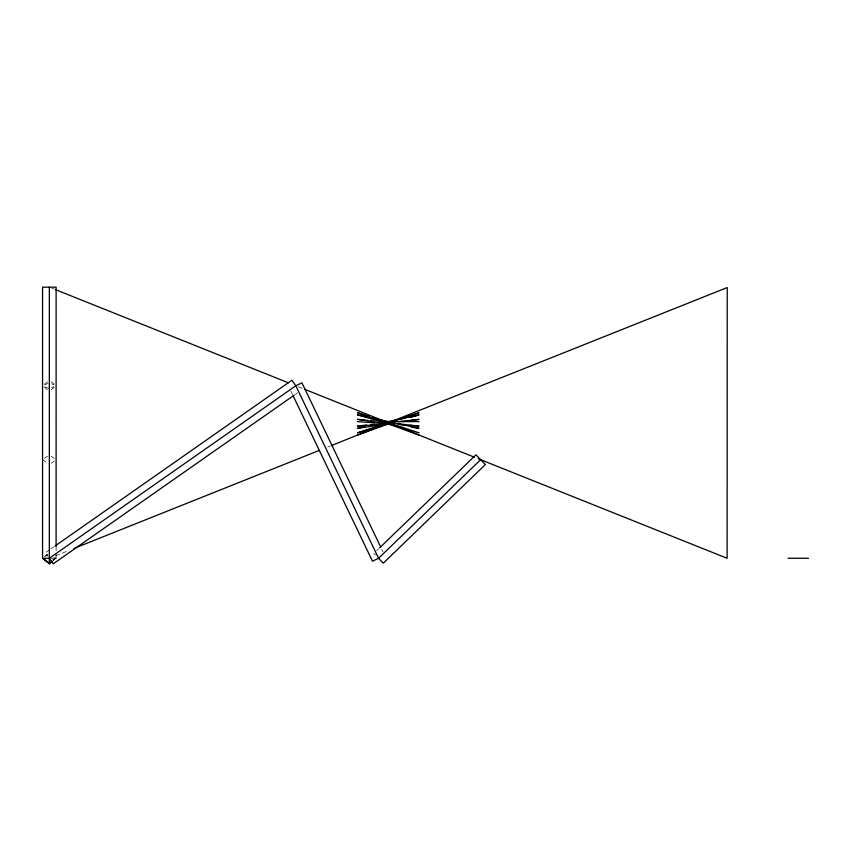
<?xml version="1.0" encoding="UTF-8"?>
<svg xmlns="http://www.w3.org/2000/svg" width="851" height="851" viewBox="0 0 851 851"><rect width="100%" height="100%" fill="white"/><g stroke="black" fill="none" stroke-linecap="round" stroke-linejoin="round"><path stroke-width="0.64" stroke-dasharray="4.25 3.19" d="M56.102 546.321L56.102 558.277L53.198 560.66M376.738 550.64L378.652 548.799M44.507 384.173L47.411 381.791M51.283 389.726L54.187 387.343M44.486 556.692L47.39 554.309M44.507 458.306L47.411 456.221M51.283 463.178L54.187 461.093M45.454 556.192L47.39 554.799M53.198 560.373L56.102 558.277L54.166 556.692M49.783 549.693L45.443 552.725L48.028 556.426M50.869 548.927L54.124 546.65M295.35 394.353L297.531 392.832M44.826 384.78L48.209 383.312M51.603 387.705L53.858 386.737M52.719 559.745L56.102 558.277L54.166 556.884M55.485 555.82L66.58 551.384M327.858 446.956L330.316 445.977M50.454 558.277L56.102 558.277L53.847 557.299M298.275 386.737L303.201 388.716M51.805 288.149L54.273 289.138M51.603 383.801L53.858 384.78M44.826 386.737L49.347 388.684M51.283 456.221L54.187 458.306M42.561 459.7L47.411 463.178M51.283 381.791L54.187 384.173M44.507 387.343L47.411 389.726M373.876 553.405L375.451 555.033M381.822 549.363L382.971 551.756M290.851 391.088L292.574 394.673"/><path stroke-width="1.28" d="M52.23 561.458L49.326 563.83L42.55 558.277L42.571 287.17L56.123 287.17L56.102 546.321M49.326 563.83L49.347 287.17M379.599 547.874L475.943 454.828L485.368 464.582L383.301 563.16L378.589 558.277L295.808 385.758L291.925 380.206L55.209 545.885M480.655 459.7L378.589 558.277L372.472 561.213L293.148 395.875M52.23 561.064L49.326 563.16L42.55 558.277L49.326 558.277L295.808 385.758L301.924 382.822L380.674 546.959M294.265 395.109L53.219 563.83L49.326 558.277M73.973 548.427L319.231 450.413M331.55 445.488L374.685 428.244M377.153 427.255L380.844 425.777M390.705 421.841L727.233 287.542L727.116 558.277L478.188 458.721M357.431 435.138L389.471 423.479M401.8 419L419.054 412.724L391.386 421.777M376.291 426.702L357.431 432.872L388.864 423.724L357.431 426.085L366.611 425.085M410.246 417.501L419.054 414.937L388.237 421.639M365.132 426.67L357.431 428.351L388.896 423.766M403.31 421.67L405.938 421.288M408.554 420.905L419.043 419.373L398.066 421.66M370.536 424.66L374.472 424.234M383.652 421.596L419.043 421.607M788.111 558.277L808.45 558.277M357.431 421.585L388.896 423.883L357.431 419.341L367.919 420.49M400.693 424.745L405.938 425.117M409.874 425.404L419.043 426.074L396.757 423.638M370.536 420.777L374.472 421.202M391.513 423.064L394.141 423.351M411.182 427.17L419.043 428.319L379.259 419.628M366.419 416.83L357.431 414.863L419.043 432.808L372.515 417.575M368.749 416.341L357.431 412.629L419.043 435.052L474.496 457.232M288.415 382.801L55.506 289.638M304.435 389.205L419.043 435.052M42.55 558.277L44.805 559.256"/></g></svg>
